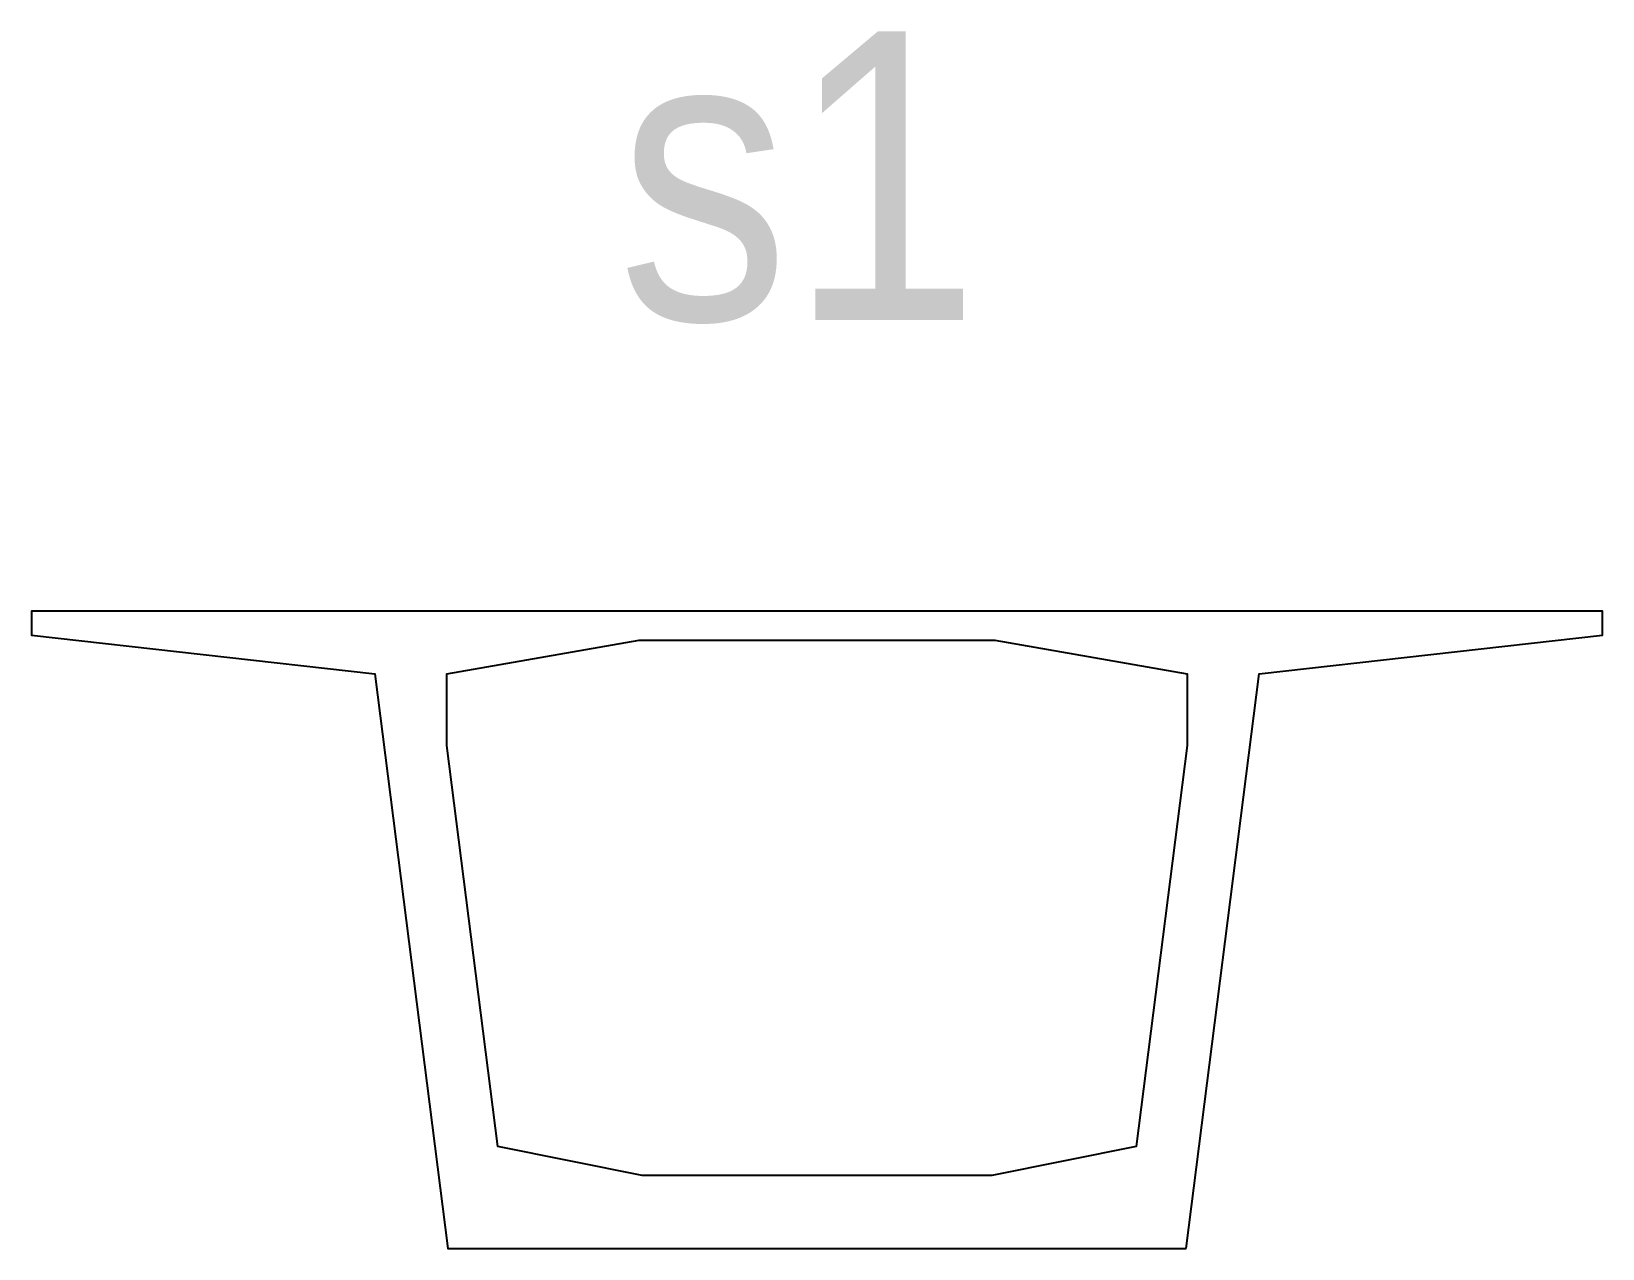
# Model space of a CAD drawing. Header units: metres. Extents: x -8.2 to 8.2, y -6.6 to 6.
import ezdxf
from ezdxf.enums import TextEntityAlignment as Align

# ---------------------------------------------------------------- set-up
doc = ezdxf.new("R2010")
doc.units = ezdxf.units.M
doc.header["$MEASUREMENT"] = 0
for name, color, linetype in [('INPOLY', 1, 'Continuous'), ('OUTPOLY', 4, 'Continuous'), ('TEXT', 95, 'Continuous')]:
    doc.layers.add(name, color=color, linetype=linetype)
doc.styles.get("Standard").update_dxf_attribs({"font": 'arial.ttf'})

msp = doc.modelspace()

# ---------------------------------------------------------------- linework, layer by layer
at = {"layer": 'INPOLY'}
msp.add_lwpolyline([(1.819, -5.868), (-1.819, -5.868), (-3.319, -5.568), (-3.85, -1.395), (-3.85, -0.65), (-1.85, -0.3), (1.85, -0.3), (3.85, -0.65), (3.85, -1.395), (3.319, -5.568)], close=True, dxfattribs=at)
at = {"layer": 'OUTPOLY'}
msp.add_lwpolyline([(3.839, -6.628), (4.6, -0.65), (8.17, -0.25), (8.17, 0), (-8.17, 0), (-8.17, -0.25), (-4.6, -0.65), (-3.839, -6.628)], close=True, dxfattribs=at)

# ---------------------------------------------------------------- texts
at = {"layer": 'TEXT', "linetype": 'Continuous', "width": 0.85}
msp.add_text('s1', height=3, dxfattribs=at).set_placement((-0.19, 4.53), align=Align.MIDDLE_CENTER)

doc.saveas('drawing.dxf')
